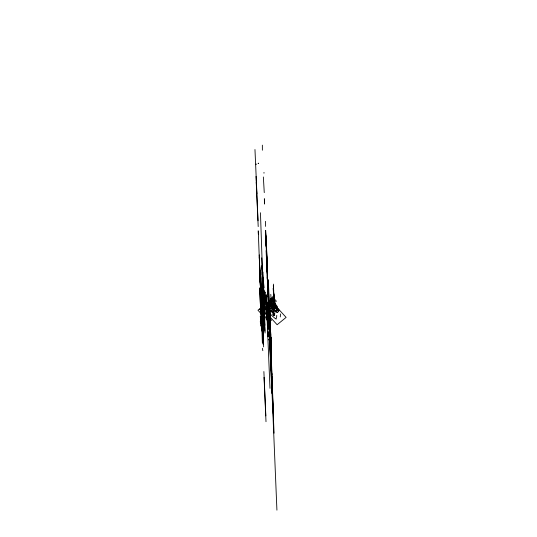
<?xml version="1.0" encoding="UTF-8"?>
<svg xmlns="http://www.w3.org/2000/svg" width="537" height="537" viewBox="0 0 537 537"><rect width="100%" height="100%" fill="white"/><g stroke="black" fill="none" stroke-linecap="round" stroke-linejoin="round"><path stroke-width="0.81" d="M268.285 327.161L268.097 315.696M271.299 305.486L271.299 305.09M276.756 315.36L276.73 316.219A35.563 33.502 -2.3 0 0 276.508 317.112L276.105 319.132M263.318 305.157L263.378 290.275M276.213 311.051L276.3 310.118A39.396 37.113 -2.3 0 1 276.401 309.433A4.766 4.491 -2.3 0 0 276.468 308.728L276.669 307.721A1.302 1.228 -2.3 0 0 276.709 307.433L276.669 305.647M256.169 164.698L256.176 163.913M262.358 316.783L262.385 312.057L261.868 311.574M263.305 285.362L263.318 281.938M263.331 280.166L263.338 278.059M263.271 291.363L263.298 287.134M263.982 173.203L263.989 172.411M266.177 246.268L266.184 245.476M266.667 256.726L266.674 255.941M268.003 326.926L268.017 323.845M268.077 329.188L268.097 325.758M268.044 335.357L268.07 330.953M269.138 312.823L269.138 312.037M269.621 323.287L269.628 322.502M270.098 325.2L270.124 320.475M262.862 286.805L263.002 272.051M263.244 295.994L263.385 281.247M274.709 304.479L274.716 303.445M261.875 314.991L261.935 309.829M262.385 319.898L262.512 310.453M263.459 294.075L263.519 289.181M263.929 317.971L263.996 313.078M266.426 302.586L266.386 295.276M269.977 328.161L270.104 318.716M273.528 303.895L273.635 301.029L273.722 301.566M262.365 270.52L262.392 268.869L262.895 279.18M263.875 302.841L263.895 301.203M276.018 304.701L275.682 308.97M276.998 306.117L277.045 307.896M277.347 306.949L277.407 308.231A12.109 11.405 -2.3 0 0 277.253 308.849A15.935 15.009 -2.3 0 0 277.052 309.869L276.125 311.997M277.73 308.211L277.28 310.634M262.835 308.211L262.627 316.179L262.157 311.849M270.413 308.413L270.42 330.322M263.546 292.477L263.613 290.188M263.647 289.013L263.687 287.49M263.68 296.639L263.519 293.652M261.331 314.219L261.573 310.453M268.836 327.885L268.997 323.724M275.689 304.251L275.635 306.875A10.049 9.465 -2.3 0 1 275.494 307.587L275.306 308.392M270.426 342.66L270.467 341.693M274.555 306.238L275.105 306.124L274.635 306.399M273.944 304.613L273.977 301.566M262.721 291.02L264.728 292.343L265.043 292.081L264.399 297.397M275.293 306.479L275.374 306.036A2.128 2 -2.3 0 0 275.347 305.795L275.34 305.734A6.927 6.525 -2.3 0 1 275.34 305.419L275.347 303.7M261.445 325.341L261.72 322.791M262.325 290.631L262.888 296.176L263.472 296.813L263.956 290.544M268.278 334.222L268.379 332.906M274.347 301.68L274.447 300.29L273.883 300.109M274.535 306.452L274.219 300.008M263.915 308.795L263.875 309.413L264.869 309.272M264.889 309.111L264.741 310.131L264.097 309.426M264.895 308.95L264.942 308.372M265.09 308.379L264.305 308.305M267.292 306.808L265.828 304.801L266.312 304.405L268.178 306.459L267.936 307.52L267.265 306.795M267.164 306.687L267.258 306.157M267.097 306.285L267.99 306.291L268.07 305.761M268.077 306.506L267.943 307.433M268.091 306.345L268.138 305.768M268.285 305.775L267.493 305.701M269.923 302.613L270.071 302.418M269.077 302.136L270.312 303.559L270.252 304.17L270.514 303.633M271.816 303.734L270.514 302.747M268.091 336.598L268.225 334.907M271.031 303.586L270.762 303.23L271.151 303.257L270.735 303.526M271.111 303.123L271.212 302.673M271.232 303.338L269.406 301.385M271.266 303.895L271.131 304.828M271.279 303.741L271.326 303.157M273.407 284.12L273.662 290.53M274.138 301.66L273.44 301.566L273.078 300.485L273.508 300.143L274.669 300.539L273.508 300.143L273.038 300.485L273.487 300.968L273.346 300.566M273.467 301.546L273.528 300.962M273.648 301.022L273.628 301.539L273.481 294.974L274.253 302.391M273.89 301.646L273.212 288.302M273.877 300.613L274.273 300.767M274.212 301.009L274.42 301.029M274.266 300.854L274.347 305.466L274.145 300.834M274.326 301.895L273.937 304.949M274.474 301.129L274.521 300.552M274.454 302.244L274.474 302.781L274.212 296.102M274.32 306.224L274.984 305.573M275.031 306.412L274.669 306.117M280.536 313.944L280.301 316.917M274.36 301.526L274.32 302.311L274.045 301.814M274.568 305.425L274.655 304.613M274.649 305.835L274.447 306.466M271.581 297.827L270.561 298.72M271.923 298.364L271.48 299.612M272.266 298.894L272.239 300.217M272.608 299.431L272.548 301.284L271.944 301.713M273.293 300.498L273.42 302.331M274.662 302.633L274.722 303.418M275.004 303.163L275.045 303.687M271.742 311.91L270.849 310.413L271.353 311.809L272.729 312.037M261.344 313.776L261.875 310.708M275.293 306.587L274.843 307.855M273.158 303.251L273.226 302.902A1.134 1.067 -2.3 0 1 273.293 302.687L273.407 302.432M269.346 333.363L269.903 330.98M267.466 306.372L267.305 306.795L266.889 305.781M270.507 304.184L269.507 302.875M274.696 306.922L275.038 303.707M274.145 306.614L274.481 305.748M273.964 315.179L273.058 297.015L274.098 297.068M274.709 314.836L274.3 314.454L274.078 314.944M274.776 314.91L274.535 315.541M273.816 305.17L273.655 305.325A8.397 7.914 -2.3 0 0 273.4 305.573L273.333 305.634M273.971 314.89L273.004 314.615L273.306 314.085M274.219 313.736L274.185 314.393M273.89 314.917L273.481 315.628L273.199 314.736M274.105 314.528L274.467 313.83M274.051 314.749L273.528 315.548M274.132 314.608L274.427 314.098M274.555 314.165L273.87 313.789M270.89 304.197L271.024 303.861M267.607 305.848L267.272 305.748M275.978 311.822L276.622 310.48M273.917 304.68L273.575 304.909M274.313 300.411L273.991 300.492M263.002 292L263.499 291.611L263.352 290.255M262.815 296.786L263.741 290.161L264.506 296.82L264.144 297.115L264.654 297.693L265.177 303.123L265.03 292.094M259.794 309.238L261.271 310.708M269.024 302.19L269.668 301.666M269.312 302.546L269.977 303.009M266.379 305.513L266.983 305.023M269.587 302.808L270.084 302.553L269.829 302.955M266.667 305.687L267.117 305.318L266.708 305.701M271.373 301.888L269.869 300.592M267.473 305.734L266.869 305.566M272.521 303.472L270.265 302.747M273.602 300.653L274.152 300.881L273.776 299.619M270.292 303.58L269.957 303.009M264.204 309.111L263.868 309.386L264.976 309.037L263.117 307.016L262.64 307.406L264.499 309.426M261.103 311.782L260.962 310.715M262.875 343.928L262.029 311.171L262.284 324.69M260.908 312.346L261.881 311.588M271.36 303.821L271.125 304.915L270.453 304.184L270.46 303.633L271.36 303.821L270.796 294.383M268.064 306.661L267.07 306.808M262.445 311.621L262.143 311.339L262.257 323.623M273.984 302.069L274.206 302.526M274.192 302.15L274.105 302.412M261.244 313.668L261.076 311.621M261.512 328.429L261.157 311.708M261.365 314.024L259.807 270.165L261.72 311.433M263.909 311.943L263.748 309.916M274.689 306.379L275.065 306.07M265.687 316.3L266.392 316.461M260.613 326.019L260.438 321.569M275.689 310.581L276.79 309.708M261.264 322.469L260.291 316.414L260.7 320.743M262.231 322.576L262.781 334.323M262.774 323.16L263.204 329.731M268.534 319.374L269.037 319.609M277.401 312.447L278.502 311.574M269.883 319.763L270.077 320.508M268.433 321.65L268.084 321.113M262.707 327.436L263.083 327.1M262.734 327.476L263.177 334.034M267.661 324.308L268.01 324.617M268.567 324.261L268.205 323.865M262.828 331.53L262.868 327.691M269.467 330.96L269.95 330.577M268.977 331.987L270.695 342.499M270.406 331.477L270.943 338.149M268.037 336.874L268.46 336.008M270.393 335.095L269.977 335.437L269.507 332.356M270.333 335.753L270.87 342.425M270.051 339.062L270.4 339.297L271.192 338.652L271.057 337.27M274.246 302.391L274.3 301.982M271.568 300.639L272.192 300.351M273.964 314.816L274.467 314.628M270.943 310.561L271.608 310.252A0.718 0.678 -2.3 0 0 271.964 309.607L271.702 308.795M273.44 311.735L274.461 313.856M273.555 312.091L272.742 312.326L273.561 314.89L274.165 314.716M273.004 314.615L273.434 314.487M272.722 312.004L273.172 311.876L272.165 308.681M273.467 304.956L271.897 304.271A4.746 4.471 -2.3 0 1 271.266 303.814L269.769 302.344M266.567 255.874L266.426 252.242M267.903 292.551L267.762 288.919M269.527 322.435L269.379 318.803M262.942 331.302L262.794 327.664M270.863 359.112L270.715 355.481M271.608 376.115L271.467 372.49M273.729 292.101L273.575 291.551M273.655 293.497L273.789 299.995M273.427 296.31L274.092 296.303M273.333 296.411L274.206 296.417L274.447 302.962M273.239 296.538L274.165 296.491M273.259 296.646L274.212 296.706M273.199 296.746L274.239 296.76M273.145 296.847L274.206 296.84M273.078 296.974L274.159 296.941M273.212 297.115L274.045 297.169M273.4 297.236L273.998 297.276M274.434 301.888L274.514 306.6M274.4 302.6L274.454 303.15M270.796 302.895L271.252 302.922M270.688 303.09L271.474 303.143L270.077 301.693M270.286 303.68L271.964 305.144M271.239 304.848L271.427 308.278M273.89 305.439L274.441 305.479L273.863 305.466M267.265 306.238L267.983 306.285M267.057 306.781L267.48 306.802M275.293 308.406L273.152 307.339A3.108 2.927 -2.3 0 1 272.984 307.157L271.453 305.889A8.357 7.874 -2.3 0 1 271.279 305.728L269.339 303.861M274.803 308.849L273.957 308.379A3.141 2.96 -2.3 0 0 273.702 308.258M271.487 301.458L270.426 301.069M273.608 306.869L274.078 306.976A3.806 3.584 -2.3 0 0 274.447 307.077M273.434 307.218L274.83 307.855M271.346 299.633L270.5 299.478M271.192 300.505L270.46 300.27M273.474 306.144L272.883 305.875A26.689 25.145 -2.3 0 1 272.42 305.385L271.99 305.164M271.608 307.99L272.608 309.003A2.92 2.752 -2.3 0 0 272.971 309.325L273.414 309.688A3.376 3.182 -2.3 0 1 273.602 309.862L275.488 311.89M271.984 308.829L273.078 309.896A3.544 3.343 -2.3 0 0 273.474 310.232L273.541 310.285A6.323 5.961 -2.3 0 0 273.789 310.527L274.065 310.836M271.937 303.767L273.333 304.257M273.299 305.64L269.561 302.546M272.105 307.996L272.749 308.647A16.07 15.143 -2.3 0 0 273.078 308.916L274.273 310.044M272.957 316.488L273.534 317.005A7.008 6.605 -2.3 0 0 273.863 317.347L273.91 317.394A4.477 4.215 -2.3 0 0 274.051 317.548L275.595 318.77M272.434 306.177L272.051 306.003A0.671 0.631 -2.3 0 1 271.883 305.895L269.393 303.533M273.058 297.015L273.776 297.471M273.514 305.983L274.172 306.399A5.055 4.766 -2.3 0 1 274.414 306.459M263.291 314.716L263.647 314.957M272.42 307.063L271.541 306.318A21.285 20.057 -2.3 0 1 270.97 305.801A75.415 71.045 -2.3 0 1 269.574 304.466M272.568 307.164L273.655 308.225M270.876 306.875L272.064 307.97M273.414 306.761L272.668 306.083M272.588 316.199L271.635 315.313A30.233 28.481 -2.3 0 1 270.829 314.575A38.872 36.617 -2.3 0 1 270.353 314.111M274.387 310.151L275.588 311.775M270.682 302.928L270.614 302.861A19.654 18.513 -2.3 0 1 270.057 302.21L269.889 301.975M273.373 307.184L272.481 306.218M262.351 145.144L262.378 150.219M254.968 149.514L256.921 193.85M263.352 176.982L264.264 192.635M256.048 176.398L258.035 220.767M256.216 182.218L258.203 226.587M266.305 243.543L267.433 264.123M259.827 272.937L262.472 332.745M263.593 287.678L264.291 301.989M273.058 297.981L274.387 299.431M273.675 299.915L274.172 300.452M267.668 296.451L268.084 296.901M269.5 301.801L270.675 303.116M264.459 296.86L264.721 297.136L264.426 294.739M262.902 296.001L263.432 299.492M263.472 296.813L262.895 296.249M262.929 296.417L262.707 290.745L263.083 296.545M275.689 310.769L277.22 312.433L275.669 310.782M263.345 299.29L262.908 295.894M266.855 303.049L268.185 304.499L266.674 303.197M263.372 300.029L263.271 299.317L263.56 302.029M267.701 305.748L268.044 306.124M263.929 314.749L262.908 296.39L263.741 302.331L263.64 289.544M268.52 308.547L276.924 510.15M268.621 309.473L268.513 305.929M263.667 305.66L264.996 307.104L263.486 305.808M264.506 308.352L264.855 308.728M260.458 308.272L261.788 309.721L260.284 308.419M264.352 312.514L265.681 313.957L264.177 312.662M261.855 311.024L262.566 311.802L262.841 325.294M269.232 319.018L270.306 320.22L270.574 333.712M259.707 309.184L260.982 310.527L261.499 326.483M267.09 317.26L268.151 323.811M260.727 311.292L261.23 311.836M268.567 301.68L269.138 320.455L265.701 230.36M270.165 322.113L270.648 335.377M260.74 311.903L260.458 310.138M269.634 321.744L270.171 322.314M270.668 352.191L269.567 324.724L271.299 358.427M268.708 324.415L267.862 323.16M267.493 323.281L266.063 294.88M268.453 324.254L268.104 323.764L268.252 327.691M268.023 324.012L268.332 324.348M262.217 317.817L262.244 313.668M262.412 329.812L262.371 331.235L261.996 326.375L262.11 331.148M270.48 338.773L270.614 340.418M268.292 336.598L268.138 332.685M267.856 336.343L268.138 336.652L267.95 332.651M269.702 338.538L270.4 339.297M268.466 339.505L268.869 340.015M270.588 343.465L270.299 343.156L270.386 355.205M270.5 344.935L270.185 344.6L270.87 353.943M271.581 364.985L271.97 374.625M271.735 373.168L272.091 387.016L271.668 373.094M269.446 303.204L270.937 304.58A16.969 15.982 -2.3 0 1 271.695 305.305L272.655 306.07M275.823 311.232L272.319 307.788A3.249 3.061 -2.3 0 0 272.011 307.513L270.601 306.177A6.155 5.8 -2.3 0 1 270.38 305.969M270.124 342.291L270.386 342.767L266.882 262.264M260.19 321.77L261.512 324.234M277.032 308.023L277.052 308.077A14.137 13.318 -2.3 0 1 276.857 308.903A2.557 2.41 -2.3 0 0 276.81 309.124L276.696 309.829A16.009 15.083 -2.3 0 1 276.622 310.319M273.346 312.151L274.165 314.742M265.54 230.789L266.56 248.329M268.493 297.35L269.728 319.817M268.446 321.509L269.044 324.576M262.371 348.291L262.828 350.681M267.178 275.756L267.533 278.602M268.829 319.374L269.191 322.227M267.661 281.314L267.204 277.394L268.03 290.316M263.358 280.972L264.13 287.631M270.306 330.946L270.017 328.98L270.225 330.859M270.467 338.921L270.675 340.8M268.265 324.925L268.755 329.315M270.856 348.681L271.064 350.56L270.883 348.862M263.425 300.136L263.62 302.096M263.774 310.124L263.962 311.802M270.883 340.948L271.031 342.304L269.661 320.723M269.742 324.804L270.393 330.94M269.567 324.71L270.4 331.047M270.118 338.693L270.406 341.404M270.4 341.498L269.735 335.296L270.567 347.03M270.185 343.183L270.849 349.647M263.445 299.606L263.734 302.318L262.996 295.988M263.063 288.933L263.211 290.342M269.789 320.159L270.339 324.617M262.056 311.742L262.506 316.092M261.157 311.728L261.371 313.89M260.841 311.373L261.13 313.628L257.982 310.232L260.465 308.198L263.6 311.608L261.116 313.642L260.848 311.373L261.042 313.534M260.519 310.205L260.727 311.903M269.728 337.82L271.339 363.757M264.694 297.162L265.177 303.123M263.445 300.767L263.66 303.922M260.552 309.681L260.74 312.474M260.445 309.567L260.687 312.406M270.715 332.517L270.896 335.316M270.641 336.793L270.95 343.505M262.298 324.261L263.647 346.875M273.648 290.161L273.682 290.705M273.769 302.767L273.803 303.311M269.775 335.571L270.453 347.318M270.514 348.345L270.702 351.574M271.279 370.013L271.957 381.76M266.5 295.182L268.312 326.207M259.801 273.393L260.009 277.085M262.177 317.944L262.398 321.972M262.982 331.054L263.204 335.075M260.532 290.779L260.74 294.471M261.687 313.373L261.895 317.065M262.908 335.33L263.137 339.357M262.425 330.758L262.633 334.45M270.567 347.217L271.044 355.971M273.514 288.637L274.239 302.217M273.414 288.523L273.769 295.316M273.313 288.416L273.675 295.196M271.393 307.399L271.413 307.896L271.239 303.627M265.466 230.709L266.278 246.248M268.352 319.012L268.426 321.475M262.063 322.811L262.432 329.805M273.742 301.673L274.004 302.304M269.681 316.951L270.306 329.396M269.896 321.475L270.286 329.107M262.15 312.581L262.573 320.978M268.278 279.576L268.46 283.2M268.211 283.851L268.393 287.476M270.567 335.578L270.91 342.452M270.447 335.994L270.628 339.619L270.286 326.187M268.426 297.27L269.446 317.736M270.5 339.854L270.843 346.734M263.902 301.136L264.405 311.5M262.633 283.12L263.754 306.036L263.258 290.175M264.258 319.643L263.13 296.726L264.003 319.549M263.016 296.176L264.137 317.219M262.996 295.954L263.976 316.944M260.673 271.292L260.854 274.917M260.599 275.568L260.781 279.2M258.21 230.688L258.391 234.313M260.096 270.668L260.277 274.293M262.801 331.973L262.982 335.598M260.405 287.087L260.586 290.712M262.298 327.067L262.479 330.691M263.224 290.403L263.848 303.821M265.781 236.24L266.265 246.698M266.607 255.867L267.09 266.325M269.218 313.259L268.735 302.801L270.823 356.487M269.561 322.428L271.219 358.441M269.587 324.804L271.145 358.354M263.6 287.671L263.862 293.397M262.385 269.695L264.963 325.268M264.479 317.971L262.083 265.882L263.432 303.029M262.029 265.708L265.077 333.014M262.553 279.858L264.916 331.168M259.848 271.407L261.875 315.689M260.74 311.715L259.646 287.906L260.727 311.695M273.964 296.075L274.172 300.7M263.62 314.447L262.808 296.088L263.613 314.427M259.693 267.144L262.231 325.167M260.479 288.376L262.66 338.834M263.882 371.544L265.842 415.88M264.05 377.363L266.003 421.699M274.595 304.788L274.608 305.291L274.588 304.935M274.722 308.01L274.595 308.406M274.427 301.317L274.447 301.673M274.441 303.217L274.461 303.58M274.595 308.661L274.622 309.017M274.769 313.36L274.79 313.715M271.286 304.338L271.306 304.694M269.843 328.825L273.534 414.215M269.621 328.59L273.32 413.98M266.117 250.645L274.071 433.184M268.876 321.978L270.514 360.052M271.151 348.641L268.346 280.448M269.299 310.178L271.078 352.916M270.346 335.531L268.278 284.731M269.742 342.116L271.856 393.426M266.084 294.914L269.977 388.338M273.984 293.867L274.246 300.371M273.34 285.422L273.588 291.92M273.534 296.639L273.789 303.143M271.024 298.706L271.286 305.217M270.084 328.946L271.615 367.791M270.004 328.859L271.534 367.711M268.876 301.841L272.091 387.016M265.775 236.24L269.138 320.455M263.244 287.738L264.123 310.554M262.855 280.549L264.238 318.307M262.761 280.442L264.076 316.454M261.767 297.626L263.412 340.223M262.68 322.838L260.747 272.178M261.7 301.901L263.345 344.499M262.613 327.114L260.673 276.454M261.197 297.001L262.841 339.599M262.11 322.213L260.17 271.554M259.304 257.022L260.948 299.612M260.217 282.227L258.284 231.575M271.279 304.721L271.286 305.459M261.358 305.137L261.573 310.809M269.628 320.354L270.393 341.834L270.265 314.695M263.815 306.325L264.452 324.583M262.311 273.991L262.949 292.256M259.25 254.947L261.297 311.48M260.452 212.733L263.258 294.659M261.761 257.847L262.291 273.575M263.654 302.237L264.446 324.422M262.325 272.957L262.741 285.624M262.049 328.12L262.224 331.188M260.72 297.008L260.922 303.022M261.15 311.406L261.338 315.729M261.056 311.359L261.244 315.689M271.259 303.19L271.427 308.58M262.895 331.577L263.103 338.31M262.392 326.677L262.512 333.618M262.103 326.409L262.237 328.188M261.452 313.977L262.358 342.727M260.505 286.698L260.714 293.43M261.224 308.997L261.197 311.426M260.452 293.585L260.505 295.33M260.304 293.517L260.458 295.31M273.796 301.72L273.803 302.083M266.97 258.458L267.533 277.226L266.48 247.993M262.251 313.152L262.472 320.602M262.029 308.627L262.251 316.078M261.271 311.359L261.338 313.715M261.224 311.4L261.284 313.756M270.138 329.946L270.494 343.787M269.648 319.481L270.004 333.329M270.688 337.008L270.742 339.25M270.89 342.143L270.943 344.385M270.876 348.667L270.628 341.277L270.675 343.532M270.124 322.24L270.212 326.12M270.051 326.523L270.145 330.396M263.157 333.719L263.211 335.967M262.942 328.577L262.996 330.826M262.774 326.798L262.439 310.688M262.929 335.101L262.875 332.853L262.915 335.33M263.083 338.001L263.137 340.243M262.7 331.081L262.371 314.964M262.58 333.094L262.633 335.343M262.371 327.953L262.425 330.201M260.693 293.115L260.747 295.363M260.479 287.973L260.532 290.215L260.485 287.966M270.104 323.381L270.353 334.598M261.868 310.057L262.11 321.274M270.272 328.892L270.541 342.384M263.56 302.13L264.043 325.57L263.902 309.205M262.533 320.475L262.808 333.967M262.976 324.093L263.016 326.744M262.908 328.375L262.989 331.047M262.378 327.946L262.412 330.221M262.58 307.493L262.734 324.14M269.165 316.461L269.198 321.542M269.097 316.38L269.124 321.462M268.534 301.767L268.628 306.929M268.124 289.618L268.151 294.699L268.05 289.537M267.486 274.924L267.58 280.079M267.077 262.774L267.111 267.856M266.513 248.161L266.54 253.242M266.03 235.931L266.063 241.012M265.473 221.318L265.493 226.392M264.493 203.946L264.372 198.75L264.419 203.865M258.263 163.221L258.263 163.584L258.263 163.221M263.667 305.587L261.277 307.54L264.392 310.936L266.788 308.976L263.667 305.587M266.862 302.975L264.466 304.935L267.587 308.325L269.983 306.372L266.862 302.975M270.051 300.371L267.661 302.324L270.776 305.721L273.172 303.767L270.051 300.371M273.246 297.76L270.849 299.72L273.971 303.116L276.36 301.156L273.246 297.76M263.701 307.768L263.445 308.171L263.701 307.768M264.358 312.44L261.875 314.467L265.01 317.877L267.493 315.843L264.358 312.44M274.427 304.66L265.439 311.997L277.139 324.731L286.12 317.387L274.427 304.66M274.4 304.942L273.729 305.486L278.71 310.916L279.388 310.366L274.4 304.942M268.332 316.763L265.849 318.79L268.983 322.2L271.467 320.173L268.332 316.763M268.332 316.837L269.48 318.428L268.332 316.837M273.555 313.064L273.145 313.339L273.555 313.064M278.515 311.373L276.985 309.708L278.508 311.379"/></g></svg>
